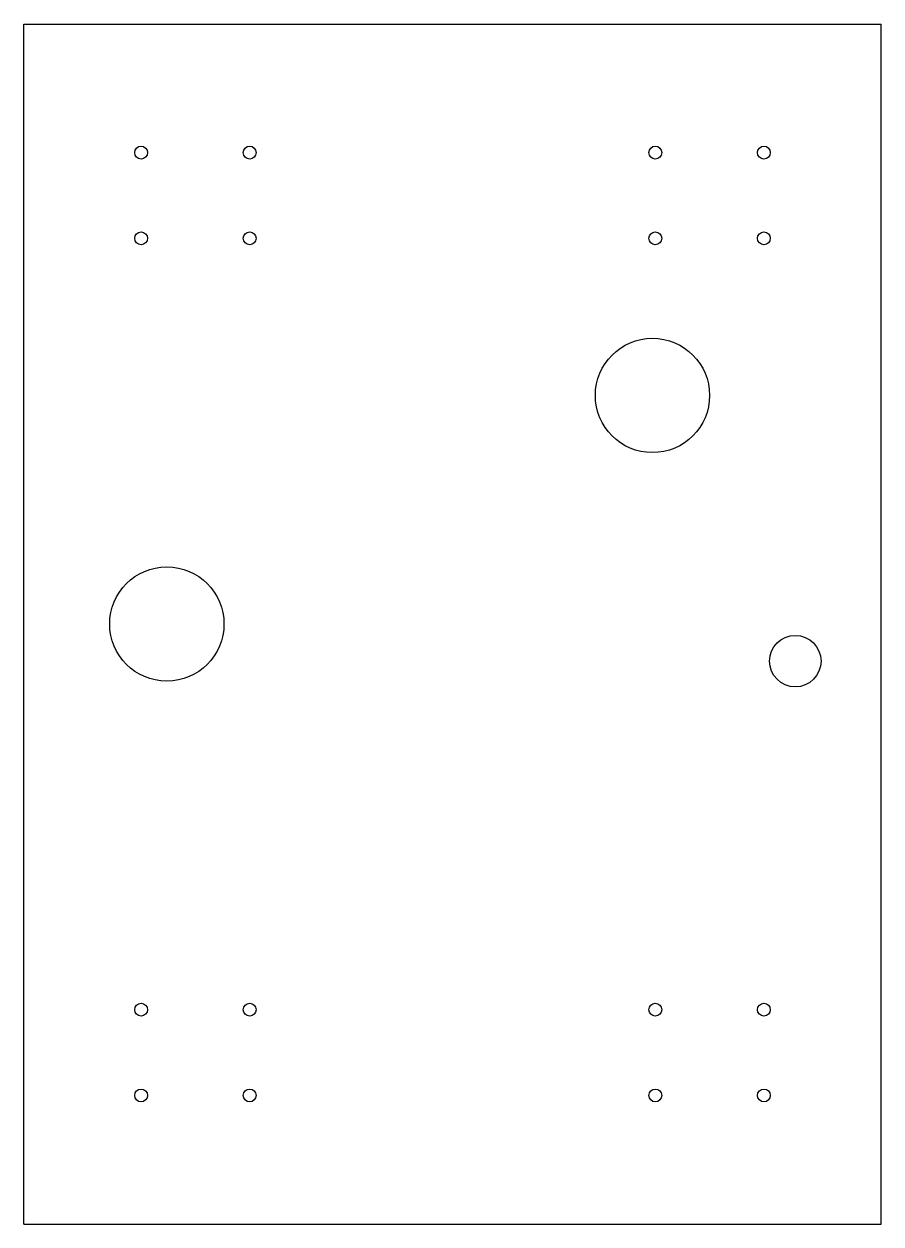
# Model space of a CAD drawing. Header units: millimetres. Extents: x 0 to 300, y -420 to 0.
import ezdxf

# ---------------------------------------------------------------- set-up
doc = ezdxf.new("R2010")
doc.units = ezdxf.units.MM
doc.layers.add('flat', color=7, linetype='CONTINUOUS')

msp = doc.modelspace()

# ---------------------------------------------------------------- linework, layer by layer
at = {"layer": 'flat'}
for p, q in [((0, -420), (0, 0)), ((0, 0), (300, 0)), ((300, -420), (300, 0)), ((0, -420), (300, -420))]:
    msp.add_line(p, q, dxfattribs=at)
for centre, radius in [((41, -45), 2.25), ((79, -45), 2.25), ((221, -45), 2.25), ((259, -45), 2.25), ((41, -75), 2.25), ((79, -75), 2.25), ((221, -75), 2.25), ((259, -75), 2.25), ((220, -130), 20), ((50, -210), 20), ((270, -223), 9), ((41, -345), 2.25), ((79, -345), 2.25), ((221, -345), 2.25), ((259, -345), 2.25), ((41, -375), 2.25), ((79, -375), 2.25), ((221, -375), 2.25), ((259, -375), 2.25)]:
    msp.add_circle(centre, radius, dxfattribs=at)

doc.saveas('drawing.dxf')
